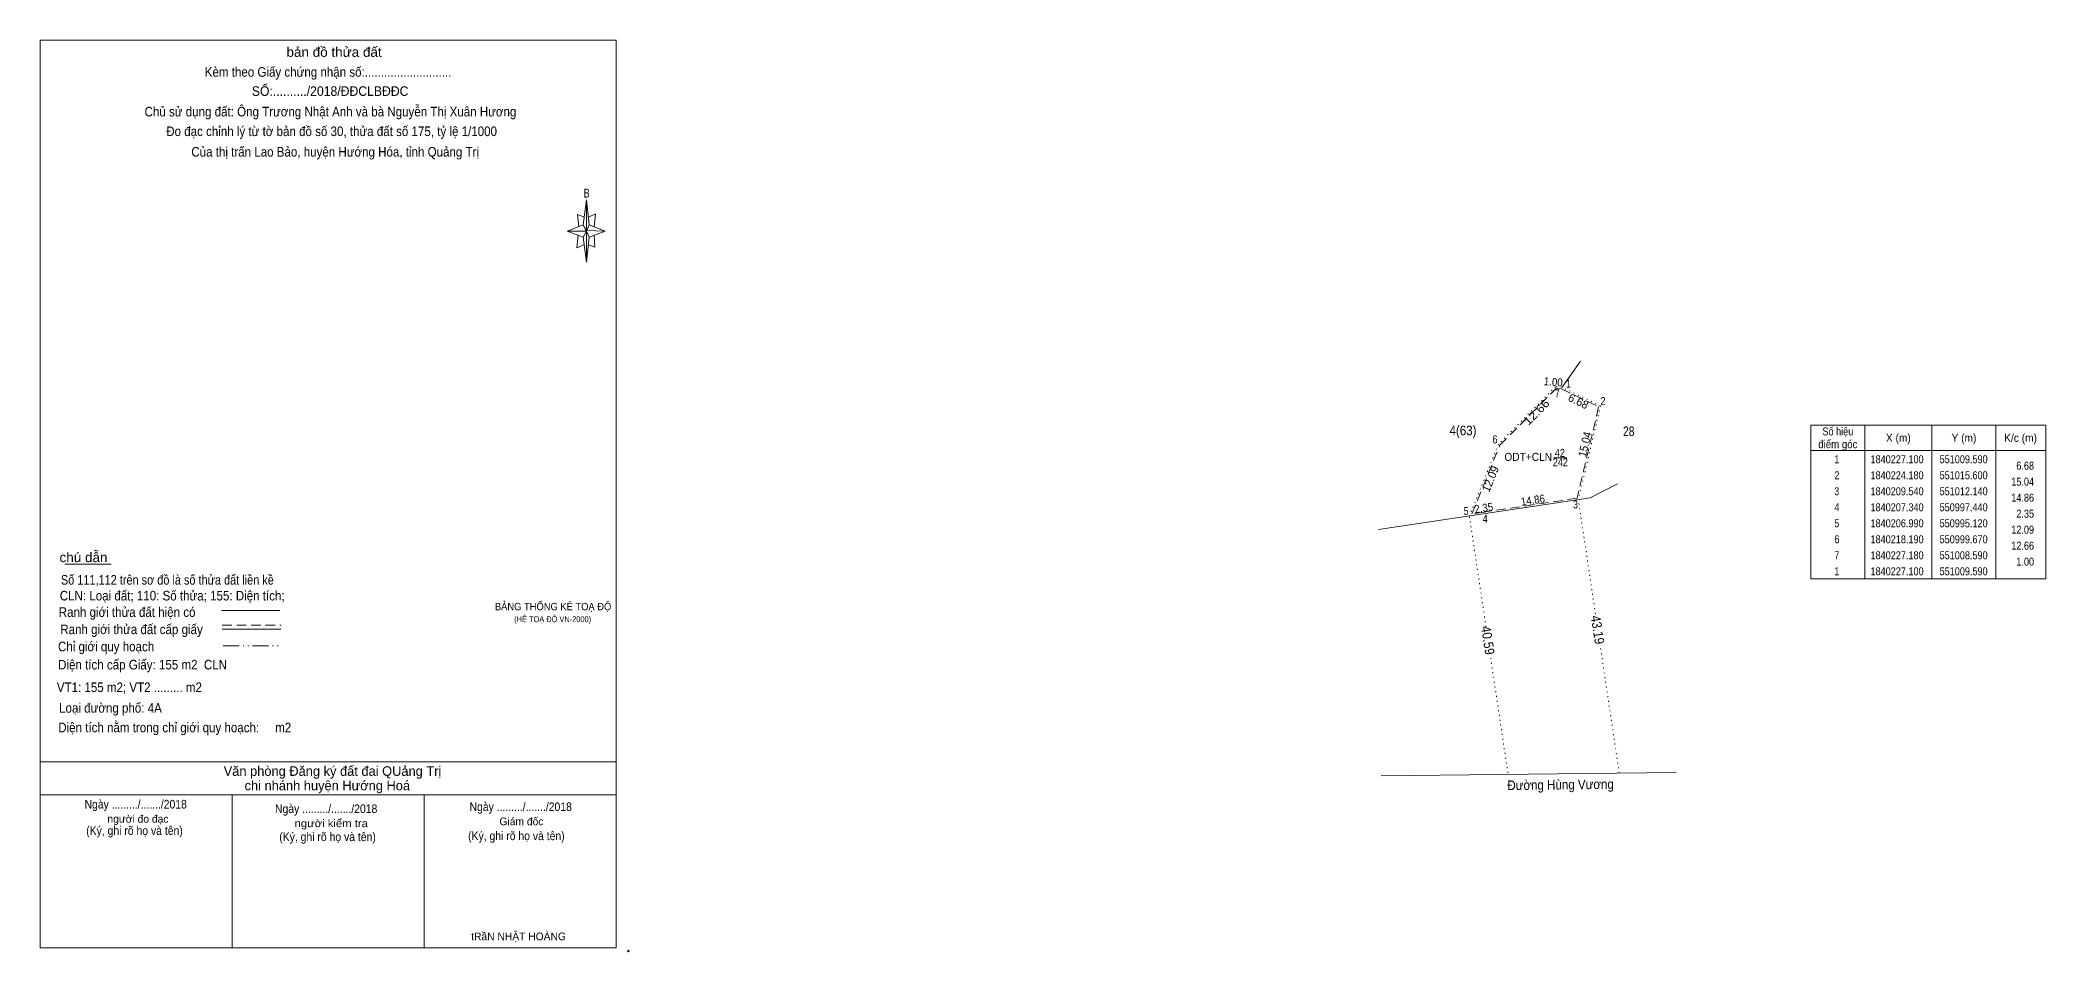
# Model space of a CAD drawing. Header units: metres. Extents: x 550505 to 551085, y 1840139 to 1840284.
# Drawn here: x 550771.8 to 551085.2, y 1840138.9 to 1840281.3 of the extents above; entities that cross this region are included whole.
import ezdxf
from ezdxf.enums import TextEntityAlignment as Align

# ---------------------------------------------------------------- set-up
doc = ezdxf.new("R2010")
doc.units = ezdxf.units.M
doc.header["$LTSCALE"] = 0.5
doc.header["$PDMODE"] = 32
doc.header["$PDSIZE"] = 0.25
for name, pattern in [('DASH_DOUBLE_DOT', [9.2, 5, -1.2, 0.3, -1.2, 0.3, -1.2]), ('DOTTED', [1.5, 0.3, -1.2]), ('MEDIUM_DASHED', [4.5, 3, -1.5])]:
    doc.linetypes.add(name, pattern=pattern)
doc.layers.add('1', color=7, linetype='Continuous')
for name, color, linetype, lineweight in [('10', 7, 'DOTTED', 13), ('17', 7, 'Continuous', 13), ('2', 7, 'Continuous', 13), ('22', 7, 'Continuous', 13), ('5', 7, 'Continuous', 13), ('6', 7, 'Continuous', 13), ('63', 7, 'DASH_DOUBLE_DOT', 13)]:
    doc.layers.add(name, color=color, linetype=linetype, lineweight=lineweight)

msp = doc.modelspace()

# ---------------------------------------------------------------- linework, layer by layer
at = {"layer": '10', "linetype": 'Continuous'}
msp.add_line((551009.59, 1840227.1), (551012.49, 1840231.19), dxfattribs=at)
at = {"layer": '10'}
msp.add_line((551015.6, 1840224.18), (551012.14, 1840209.54), dxfattribs=at)
msp.add_lwpolyline([(551015.6, 1840224.18), (551009.59, 1840227.1), (551008.59, 1840227.18), (550999.67, 1840218.19), (550995.12, 1840206.99)], dxfattribs=at)
at = {"layer": '17'}
for p, q in [((550775.67, 1840199.46), (550782.91, 1840199.46)), ((550771.83, 1840139.52), (550771.85, 1840163.42)), ((550801.83, 1840139.49), (550801.85, 1840163.4)), ((550831.83, 1840139.46), (550831.85, 1840163.38))]:
    msp.add_line(p, q, dxfattribs=at)
at = {"layer": '2'}
for p, q in [((551056.88, 1840221.19), (551056.88, 1840197.19)), ((551067.38, 1840221.19), (551067.38, 1840197.19)), ((551077.38, 1840221.19), (551077.38, 1840197.19)), ((551048.48, 1840217.19), (551085.18, 1840217.19)), ((551008.24, 1840216.08), (551010.34, 1840216.08))]:
    msp.add_line(p, q, dxfattribs=at)
at = {"layer": '2', "linetype": 'DOTTED'}
for p, q in [((551014.81, 1840191.71), (551012.14, 1840209.54)), ((550997.71, 1840189.66), (550995.12, 1840206.99)), ((551018.53, 1840166.83), (551015.54, 1840186.81)), ((551001.13, 1840166.85), (550998.36, 1840185.39))]:
    msp.add_line(p, q, dxfattribs=at)
at = {"layer": '2', "linetype": 'MEDIUM_DASHED'}
msp.add_lwpolyline([(551009.52, 1840226.85), (551015.31, 1840224.04), (551011.94, 1840209.76), (550997.4, 1840207.59), (550995.52, 1840207.3), (550999.88, 1840218.05), (551008.69, 1840226.92)], close=True, dxfattribs=at)
at = {"layer": '2'}
msp.add_lwpolyline([(551048.48, 1840221.19), (551085.18, 1840221.19), (551085.18, 1840197.19), (551048.48, 1840197.19)], close=True, dxfattribs=at)
at = {"layer": '22'}
msp.add_line((551027.37, 1840166.94), (550981.35, 1840166.39), dxfattribs=at)
msp.add_lwpolyline([(551018.27, 1840212.03), (551013.97, 1840209.81), (550980.9, 1840204.86)], dxfattribs=at)
at = {"layer": '5'}
for p, q in [((550856.69, 1840252.46), (550857.19, 1840256.36)), ((550856.69, 1840250.56), (550854.19, 1840251.46)), ((550857.59, 1840252.46), (550860.09, 1840251.46)), ((550857.59, 1840250.56), (550857.19, 1840246.66)), ((550858.49, 1840248.96), (550857.49, 1840249.36)), ((550858.39, 1840250.86), (550858.49, 1840248.96))]:
    msp.add_line(p, q, dxfattribs=at)
for points in [[(550771.83, 1840281.32), (550861.83, 1840281.32), (550861.83, 1840139.52), (550771.83, 1840139.52)], [(550857.19, 1840256.36), (550857.59, 1840252.46), (550857.19, 1840251.46)], [(550857.19, 1840251.46), (550854.19, 1840251.46), (550856.69, 1840252.46), (550857.59, 1840250.56), (550860.09, 1840251.46), (550857.19, 1840251.56)], [(550857.19, 1840251.46), (550857.19, 1840246.66), (550856.69, 1840250.56)]]:
    msp.add_lwpolyline(points, close=True, dxfattribs=at)
for points in [[(550857.19, 1840251.46), (550856.69, 1840252.46), (550854.19, 1840251.46)], [(550856.89, 1840253.66), (550855.79, 1840254.06), (550855.99, 1840252.16)], [(550857.19, 1840251.46), (550857.59, 1840250.56), (550860.09, 1840251.46)], [(550857.49, 1840253.66), (550858.59, 1840254.16), (550858.39, 1840252.16)], [(550855.89, 1840250.86), (550855.69, 1840248.86), (550856.79, 1840249.36)]]:
    msp.add_lwpolyline(points, dxfattribs=at)
at = {"layer": '6'}
for p, q in [((550800.15, 1840192.24), (550809.29, 1840192.24)), ((550800.29, 1840189.3), (550809.43, 1840189.3)), ((550771.83, 1840168.58), (550861.83, 1840168.58)), ((550771.83, 1840168.58), (550861.83, 1840168.58)), ((550771.83, 1840163.42), (550861.83, 1840163.42))]:
    msp.add_line(p, q, dxfattribs=at)
at = {"layer": '6', "linetype": 'MEDIUM_DASHED'}
msp.add_line((550800.29, 1840189.92), (550809.49, 1840189.92), dxfattribs=at)
at = {"layer": '6'}
msp.add_point((550863.73, 1840139.02), dxfattribs=at)
at = {"layer": '63'}
msp.add_line((550800.43, 1840186.68), (550809.63, 1840186.68), dxfattribs=at)

# ---------------------------------------------------------------- texts
at = {"layer": '1'}
for s, height, width, p in [('BẢNG THỐNG KÊ TOẠ ĐỘ ', 1.15, 0.95, (550842.88, 1840192.26)), ('(HỆ TOẠ ĐỘ VN-2000)', 0.93, 0.9, (550845.9, 1840190.4))]:
    msp.add_text(s, height=height, dxfattribs=dict(at, width=width)).set_placement(p)
at = {"layer": '2'}
for s, height, rotation, width, p in [('1.00', 1.25, 355.426, 0.9, (551008.1802, 1840227.314)), ('12.66', 1.25, 45.224, 1.15, (551006.0614, 1840222.7548)), ('15.04', 1.25, 76.703, 0.95, (551013.7617, 1840218.0413)), ('2.35', 1.25, 8.579, 0.9, (550997.4468, 1840207.6298)), ('14.86', 1.25, 8.512, 0.9, (551005.1225, 1840208.8517)), ('40.59', 1.5, 278.515, 0.9, (550997.2675, 1840187.4461)), ('43.19', 1.5, 278.509, 0.9, (551014.4172, 1840189.096)), ('Đường Hùng Vương', 1.5, 0.685, 0.9, (551009.371, 1840164.2655))]:
    msp.add_text(s, height=height, rotation=rotation, dxfattribs=dict(at, width=width)).set_placement(p, align=Align.CENTER)
for s, width, p in [(' 7', 0.8, (551009.23, 1840225.52)), (' 1', 0.75, (551010.94, 1840227.03)), (' 2', 0.85, (551016.38, 1840224.31)), (' 6', 0.85, (550999.51, 1840218.32)), ('6.68', 0.85, (551083.33, 1840214.22)), ('15.04', 0.85, (551083.33, 1840211.72)), (' 5', 0.8, (550994.98, 1840207.13)), (' 3', 0.8, (551012.07, 1840208.17)), ('14.86', 0.85, (551083.33, 1840209.22)), ('2.35', 0.85, (551083.33, 1840206.72)), (' 4', 0.85, (550997.98, 1840205.94)), ('12.09', 0.85, (551083.33, 1840204.22)), ('12.66', 0.85, (551083.33, 1840201.72)), ('1.00', 0.85, (551083.33, 1840199.22))]:
    msp.add_text(s, height=1.25, dxfattribs=dict(at, width=width)).set_placement(p, align=Align.RIGHT)
for s, rotation, p in [('6.68', 334.087, (551011.8669, 1840224.343)), ('12.09', 67.891, (550998.9958, 1840212.5298))]:
    msp.add_text(s, height=1.25, rotation=rotation, dxfattribs=at).set_placement(p, align=Align.CENTER)
for s, height, width, p in [('4(63)', 1.5, 0.9, (550994.12, 1840219.6)), ('28', 1.5, 0.8, (551020.015, 1840219.47)), ('Số hiệu', 1.25, 0.85, (551052.68, 1840219.57)), ('ODT+CLN', 1.25, 0.95, (551004.31, 1840215.6)), ('42', 1.25, 0.85, (551009.26, 1840216.22)), ('điểm góc', 1.25, 0.9, (551052.68, 1840217.57)), ('X (m)', 1.25, 0.95, (551062.13, 1840218.57)), ('Y (m)', 1.25, 0.95, (551072.385, 1840218.57)), ('K/c (m)', 1.25, 0.95, (551081.225, 1840218.57)), ('242', 1.25, 0.85, (551009.325, 1840214.76)), (' 2', 1.25, 0.85, (551052.335, 1840212.72)), (' 1', 1.25, 0.75, (551052.33, 1840215.22)), ('1840227.100', 1.25, 0.85, (551061.93, 1840215.22)), ('1840224.180', 1.25, 0.85, (551061.93, 1840212.72)), ('551009.590', 1.25, 0.85, (551072.33, 1840215.22)), ('551015.600', 1.25, 0.85, (551072.33, 1840212.72)), (' 3', 1.25, 0.8, (551052.325, 1840210.22)), ('1840209.540', 1.25, 0.85, (551061.93, 1840210.22)), ('551012.140', 1.25, 0.85, (551072.33, 1840210.22)), (' 4', 1.25, 0.85, (551052.33, 1840207.72)), ('1840207.340', 1.25, 0.85, (551061.93, 1840207.72)), ('550997.440', 1.25, 0.85, (551072.33, 1840207.72)), (' 5', 1.25, 0.8, (551052.335, 1840205.22)), ('1840206.990', 1.25, 0.85, (551061.93, 1840205.22)), ('550995.120', 1.25, 0.85, (551072.33, 1840205.22)), (' 6', 1.25, 0.85, (551052.335, 1840202.72)), (' 7', 1.25, 0.8, (551052.335, 1840200.22)), ('1840218.190', 1.25, 0.85, (551061.93, 1840202.72)), ('1840227.180', 1.25, 0.85, (551061.93, 1840200.22)), ('550999.670', 1.25, 0.85, (551072.33, 1840202.72)), ('551008.590', 1.25, 0.85, (551072.33, 1840200.22)), (' 1', 1.25, 0.75, (551052.33, 1840197.72)), ('1840227.100', 1.25, 0.85, (551061.93, 1840197.72)), ('551009.590', 1.25, 0.85, (551072.33, 1840197.72))]:
    msp.add_text(s, height=height, dxfattribs=dict(at, width=width)).set_placement(p, align=Align.CENTER)
at = {"layer": '5'}
for s, height, width, p in [('bản đồ thửa đất', 1.5, 1.05, (550817.75, 1840278.71)), ('Kèm theo Giấy chứng nhận số:...........................', 1.5, 0.9, (550816.82, 1840275.6)), ('SỐ:........../2018/ĐĐCLBĐĐC', 1.5, 0.95, (550817.14, 1840272.61)), ('Chủ sử dụng đất: Ông Trương Nhật Anh và bà Nguyễn Thị Xuân Hương', 1.5, 0.9, (550817.19, 1840269.4)), ('Đo đạc chỉnh lý từ tờ bản đồ số 30, thửa đất số 175, tỷ lệ 1/1000 ', 1.5, 0.9, (550817.62, 1840266.33)), ('Của thị trấn Lao Bảo, huyện Hướng Hóa, tỉnh Quảng Trị', 1.5, 0.9, (550817.925, 1840263.12)), ('B', 1.378, 0.75, (550857.21, 1840256.73))]:
    msp.add_text(s, height=height, dxfattribs=dict(at, width=width)).set_placement(p, align=Align.CENTER)
at = {"layer": '6'}
for s, width, p in [('chú dẫn', 1.05, (550774.86, 1840199.78)), ('CLN: Loại đất; 110: Số thửa; 155: Diện tích;', 0.9, (550774.9, 1840193.79)), ('Số 111,112 trên sơ đồ là số thửa đất liền kề', 0.85, (550775.08, 1840196.26)), ('Ranh giới thửa đất hiện có ', 0.9, (550774.74, 1840191.22)), ('Ranh giới thửa đất cấp giấy', 0.9, (550774.98, 1840188.53)), ('Chỉ giới quy hoạch', 0.9, (550774.62, 1840185.85)), ('Diện tích cấp Giấy: 155 m2  CLN', 0.9, (550774.64, 1840183.01)), ('VT1: 155 m2; VT2 ......... m2', 0.9, (550774.44, 1840179.48)), ('Loại đường phố: 4A', 0.9, (550774.8, 1840176.26)), ('Diện tích nằm trong chỉ giới quy hoạch:     m2', 0.9, (550774.66, 1840173.2))]:
    msp.add_text(s, height=1.5, dxfattribs=dict(at, width=width)).set_placement(p)
for s, height, p in [(' Văn phòng Đăng ký đất đai QUảng Trị', 1.5, (550817.23, 1840166.39)), ('chi nhánh huyện Hướng Hoá', 1.5, (550816.695, 1840164.13)), ('người đo đạc', 1.2, (550787.115, 1840159.07)), ('Giám đốc', 1.2, (550847.025, 1840158.67)), ('tRầN NHẬT HOÀNG', 1.2, (550846.575, 1840140.71))]:
    msp.add_text(s, height=height, dxfattribs=at).set_placement(p, align=Align.CENTER)
for s, height, width, p in [('Ngày ........./......./2018', 1.35, 0.9, (550786.76, 1840161.29)), ('Ngày ........./......./2018', 1.35, 0.9, (550816.52, 1840160.58)), ('Ngày ........./......./2018', 1.35, 0.9, (550846.91, 1840160.89)), ('(Ký, ghi rõ họ và tên)', 1.35, 0.9, (550786.575, 1840157.17)), ('(Ký, ghi rõ họ và tên)', 1.35, 0.9, (550816.735, 1840156.2)), ('người kiểm tra', 1.2, 1.1, (550817.31, 1840158.38)), ('(Ký, ghi rõ họ và tên)', 1.35, 0.9, (550846.235, 1840156.35))]:
    msp.add_text(s, height=height, dxfattribs=dict(at, width=width)).set_placement(p, align=Align.CENTER)

doc.saveas('drawing.dxf')
